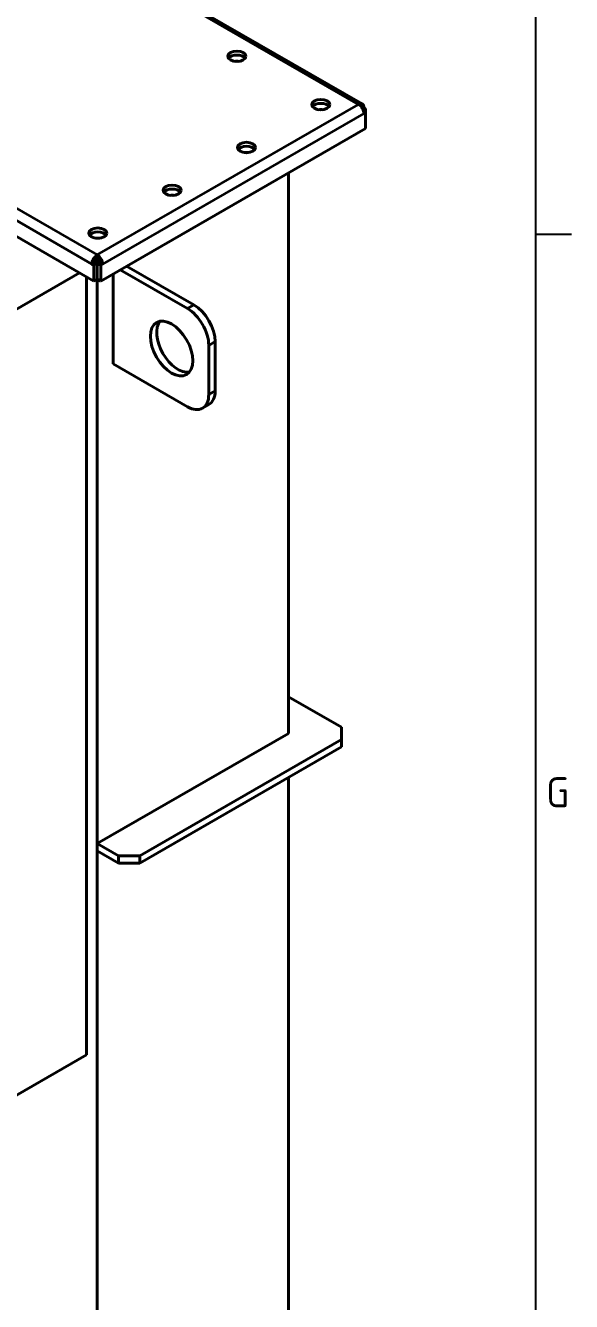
# Model space of a CAD drawing. Header units: millimetres. Extents: x 0 to 4205, y 0 to 2970.
# Drawn here: x 3935.2 to 4117, y 2243.6 to 2668.2 of the extents above; entities that cross this region are included whole.
import ezdxf

# ---------------------------------------------------------------- set-up
doc = ezdxf.new("R2010")
doc.units = ezdxf.units.MM
doc.header["$LTSCALE"] = 5
doc.layers.get('0').update_dxf_attribs({"color": 3, "lineweight": 25})
for name, color, linetype, lineweight in [('가시적인 것(ISO)', 3, 'Continuous', 40), ('가시적인 좁은 것(ISO)', 3, 'Continuous', 35), ('경계(ISO)', 7, 'Continuous', 25)]:
    doc.layers.add(name, color=color, linetype=linetype, lineweight=lineweight)
doc.styles.add('문자 텍스트_PSTEK_POSCO', font='isocp.shx')

# ---------------------------------------------------------------- blocks, each defined once
blk = doc.blocks.new('경계 Default Border')
at = {"layer": '경계(ISO)'}
blk.add_line((821, 519.75), (823.4, 519.75), dxfattribs=at)
at = {"layer": '경계(ISO)', "flags": 128}
blk.add_lwpolyline([(20, 20), (20, 574), (821, 574), (821, 20), (20, 20)], dxfattribs=at)
at = {"layer": '경계(ISO)', "color": 2, "insert": (821.719, 481.606), "char_height": 2, "attachment_point": 7, "style": '문자 텍스트_PSTEK_POSCO'}
blk.add_mtext('G', dxfattribs=at)

msp = doc.modelspace()

# ---------------------------------------------------------------- linework, layer by layer
at = {"layer": '가시적인 것(ISO)'}
for p, q in [((3692.9692, 2735.7614), (3957.9428, 2583.1733)), ((4047.3209, 2642.1089), (3939.0009, 2704.4863)), ((4047.8411, 2640.9604), (4047.3258, 2640.6637)), ((4047.5924, 2640.1131), (4048.4525, 2640.6084)), ((4047.7329, 2639.691), (4048.4525, 2639.2766)), ((4047.8411, 2640.9604), (4048.4525, 2640.6084)), ((4048.4525, 2639.2766), (4047.8411, 2638.9245)), ((4048.4525, 2640.6084), (4048.4525, 2639.2766)), ((4048.4525, 2639.2766), (4048.4525, 2633.9625)), ((4048.4525, 2633.9625), (3960.2556, 2583.1733)), ((4022.7388, 2432.6125), (4022.7388, 2619.155)), ((3959.0992, 2590.5932), (3959.0992, 2591.9013)), ((3959.0992, 2589.7709), (3959.0992, 2590.5932)), ((3957.3315, 2588.8394), (3958.4628, 2589.4909)), ((3957.9428, 2588.4873), (3957.3315, 2588.8394)), ((3959.0742, 2589.1388), (3957.9428, 2588.4873)), ((3957.9428, 2588.4873), (3957.9428, 2583.1733)), ((3959.0742, 2589.1388), (3958.4628, 2589.4909)), ((3959.0992, 2589.7709), (3958.6125, 2590.0512)), ((3959.0742, 2583.8248), (3959.0742, 2589.1388)), ((3959.0742, 2587.9291), (3959.1242, 2587.9291)), ((3959.5859, 2590.0512), (3959.0992, 2589.7709)), ((3959.0992, 2190.965), (3959.0992, 2587.9291)), ((3959.7356, 2589.4909), (3959.1242, 2589.1388)), ((3959.1242, 2583.8248), (3959.1242, 2589.1388)), ((3959.1242, 2589.1388), (3960.2556, 2588.4873)), ((3960.867, 2588.8394), (3959.7356, 2589.4909)), ((3960.867, 2588.8394), (3960.2556, 2588.4873)), ((3960.2556, 2588.4873), (3960.2556, 2583.1733)), ((3966.7639, 2586.9212), (3989.1513, 2574.0292)), ((3968.8853, 2588.1428), (3991.2726, 2575.2508)), ((3953.2023, 2585.9032), (3887.3279, 2547.9686)), ((3955.5637, 2325.648), (3955.5637, 2584.5433)), ((3957.9428, 2583.1733), (3959.0742, 2583.8248)), ((3960.2556, 2583.1733), (3959.1242, 2583.8248)), ((3964.4025, 2555.5791), (3964.4025, 2585.5613)), ((3996.2223, 2561.7817), (3996.2223, 2545.4308)), ((3998.3436, 2546.6524), (3998.3436, 2563.0033)), ((3964.4025, 2555.5791), (3989.1513, 2541.3273)), ((3994.1416, 2540.8369), (3996.2629, 2542.0585)), ((4040.4165, 2434.6485), (4022.7388, 2444.8284)), ((4040.4165, 2434.6485), (4040.4165, 2430.5765)), ((4022.7388, 2432.6125), (3959.0992, 2395.9649)), ((3973.2414, 2391.8929), (4040.4165, 2430.5765)), ((4040.4165, 2430.5765), (4040.4165, 2428.1239)), ((4040.4165, 2428.1239), (3973.2414, 2389.4403)), ((4022.7388, 2227.6126), (4022.7388, 2417.944)), ((3959.0992, 2395.9649), (3966.1703, 2391.8929)), ((3959.0992, 2393.5123), (3959.0992, 2395.9649)), ((3966.1703, 2389.4403), (3959.0992, 2393.5123)), ((3973.2414, 2391.8929), (3966.1703, 2391.8929)), ((3966.1703, 2391.8929), (3966.1703, 2389.4403)), ((3973.2414, 2389.4403), (3973.2414, 2391.8929)), ((3966.1703, 2389.4403), (3973.2414, 2389.4403)), ((3955.5637, 2325.648), (3887.3279, 2286.3536))]:
    msp.add_line(p, q, dxfattribs=at)
for centre, major_axis, ratio in [((4005.5915, 2657.9688), (3, 0), 0.5758617), ((4033.5222, 2641.8845), (3, 0), 0.5758617), ((4008.7735, 2627.6327), (3, 0), 0.5758617), ((3984.0247, 2613.3808), (3, 0), 0.5758617), ((3959.276, 2599.129), (3, 0), 0.5758617), ((3983.848, 2560.7322), (-4.9903, 8.6658), 0.57809312)]:
    msp.add_ellipse(centre, major_axis=major_axis, ratio=ratio, dxfattribs=at)
for centre, major_axis, ratio, start_param, end_param in [((4005.5915, 2656.6607), (3, 0), 0.5758617, 0.38826696, 2.7533257), ((4005.5915, 2656.6607), (-3, 0), 0.5758617, 3.52985961, 5.89491835), ((4005.5915, 2654.6168), (3, 0), 0.5758617, 1.325741, 1.81585165), ((4005.5915, 2654.6168), (-3, 0), 0.5758617, 4.46733366, 4.9574443), ((4033.5222, 2640.5765), (3, 0), 0.5758617, 0.38826696, 2.7533257), ((4033.5222, 2640.5765), (-3, 0), 0.5758617, 3.52985961, 5.89491835), ((4033.5222, 2638.5326), (3, 0), 0.5758617, 1.325741, 1.81585165), ((4033.5222, 2638.5326), (-3, 0), 0.5758617, 4.46733366, 4.9574443), ((4008.7735, 2626.3246), (3, 0), 0.5758617, 0.38826696, 2.7533257), ((4008.7735, 2626.3246), (-3, 0), 0.5758617, 3.52985961, 5.89491835), ((4008.7735, 2624.2807), (3, 0), 0.5758617, 1.325741, 1.81585165), ((4008.7735, 2624.2807), (-3, 0), 0.5758617, 4.46733366, 4.9574443), ((3984.0247, 2612.0728), (3, 0), 0.5758617, 0.38826696, 2.7533257), ((3984.0247, 2612.0728), (-3, 0), 0.5758617, 3.52985961, 5.89491835), ((3984.0247, 2610.0289), (3, 0), 0.5758617, 1.325741, 1.81585165), ((3984.0247, 2610.0289), (-3, 0), 0.5758617, 4.46733366, 4.9574443), ((3959.276, 2597.8209), (3, 0), 0.5758617, 0.38826696, 2.7533257), ((3959.276, 2597.8209), (-3, 0), 0.5758617, 3.52985961, 5.89491835), ((3959.276, 2595.777), (3, 0), 0.5758617, 1.325741, 1.81585165), ((3959.276, 2595.777), (-3, 0), 0.5758617, 4.46733366, 4.9574443), ((3989.1513, 2565.8537), (4.9903, -8.6658), 0.57809312, 0.78733187, 2.3581282), ((3991.2726, 2567.0753), (-4.9903, 8.6658), 0.57809312, 3.92892453, 5.49972085), ((3985.9693, 2561.9538), (-4.9903, 8.6658), 0.57809312, 0.21333761, 2.92825504), ((3989.1513, 2549.5028), (4.9903, -8.6658), 0.57809312, 5.49972085, 7.07051718), ((3991.2726, 2550.7243), (4.9903, -8.6658), 0.57809312, 0, 0.78733187)]:
    msp.add_ellipse(centre, major_axis=major_axis, ratio=ratio, start_param=start_param, end_param=end_param, dxfattribs=at)
for points, knots in [([(4046.0734, 2641.9863), (4046.6056, 2642.2928), (4047.1322, 2642.3007), (4047.4617, 2642.0072), (4047.7052, 2641.7902), (4047.8411, 2641.4152), (4047.8411, 2640.9604)], [0, 0, 0, 0, 0.57504459, 0.57504459, 0.57504459, 1, 1, 1, 1]), ([(4046.0734, 2641.9863), (4046.6056, 2641.6798), (4047.1322, 2641.0813), (4047.4617, 2640.4082), (4047.5708, 2640.1852), (4047.6591, 2639.9553), (4047.7226, 2639.7285)], [0, 0, 0, 0, 0.575044589, 0.575044589, 0.575044589, 0.76555338, 0.76555338, 0.76555338, 0.76555338]), ([(3959.0992, 2591.9013), (3958.567, 2591.5947), (3958.0404, 2590.9962), (3957.7109, 2590.3231), (3957.6017, 2590.1002), (3957.5134, 2589.8702), (3957.45, 2589.6434)], [0, 0, 0, 0, 0.575044589, 0.575044589, 0.575044589, 0.76555338, 0.76555338, 0.76555338, 0.76555338]), ([(3958.4628, 2589.4909), (3958.4628, 2589.7769), (3958.6213, 2590.1459), (3958.8487, 2590.3895), (3958.9276, 2590.474), (3959.0134, 2590.5437), (3959.0992, 2590.5932)], [-1, -1, -1, -1, -0.25762063, -0.25762063, -0.25762063, 0, 0, 0, 0]), ([(3959.0992, 2591.9013), (3959.6315, 2591.5947), (3960.1581, 2590.9962), (3960.4876, 2590.3231), (3960.5967, 2590.1002), (3960.685, 2589.8702), (3960.7485, 2589.6434)], [0, 0, 0, 0, 0.575044589, 0.575044589, 0.575044589, 0.76555338, 0.76555338, 0.76555338, 0.76555338]), ([(3959.7356, 2589.4909), (3959.7356, 2589.7769), (3959.5772, 2590.1459), (3959.3498, 2590.3895), (3959.2709, 2590.474), (3959.1851, 2590.5437), (3959.0992, 2590.5932)], [-1, -1, -1, -1, -0.25762063, -0.25762063, -0.25762063, 0, 0, 0, 0])]:
    msp.add_open_spline(points, degree=3, knots=knots, dxfattribs=at)
for points in [[(4047.7226, 2639.7285), (4047.8007, 2639.4495), (4047.8411, 2639.1754), (4047.8411, 2638.9245)], [(3957.45, 2589.6434), (3957.3719, 2589.3644), (3957.3315, 2589.0903), (3957.3315, 2588.8394)], [(3960.7485, 2589.6434), (3960.8266, 2589.3644), (3960.867, 2589.0903), (3960.867, 2588.8394)]]:
    msp.add_open_spline(points, degree=3, dxfattribs=at)
at = {"layer": '가시적인 좁은 것(ISO)'}
for p, q in [((3695.3484, 2743.7853), (3959.0992, 2591.9013)), ((3957.3315, 2588.8394), (3693.5806, 2740.7234)), ((4046.0734, 2641.9863), (3938.4854, 2703.9421)), ((3959.0992, 2591.9013), (4046.0734, 2641.9863)), ((4047.8411, 2638.9245), (3960.867, 2588.8394)), ((3959.0992, 2590.5932), (3957.45, 2589.6434)), ((3960.7485, 2589.6434), (3959.0992, 2590.5932)), ((3991.2726, 2575.2508), (3989.1513, 2574.0292)), ((3996.2223, 2561.7817), (3998.3436, 2563.0033)), ((3998.3436, 2546.6524), (3996.2223, 2545.4308))]:
    msp.add_line(p, q, dxfattribs=at)

# ---------------------------------------------------------------- block references
at = {"xscale": 5, "yscale": 5, "zscale": 5}
msp.add_blockref('경계 Default Border', (0, 0), dxfattribs=at)

doc.saveas('drawing.dxf')
